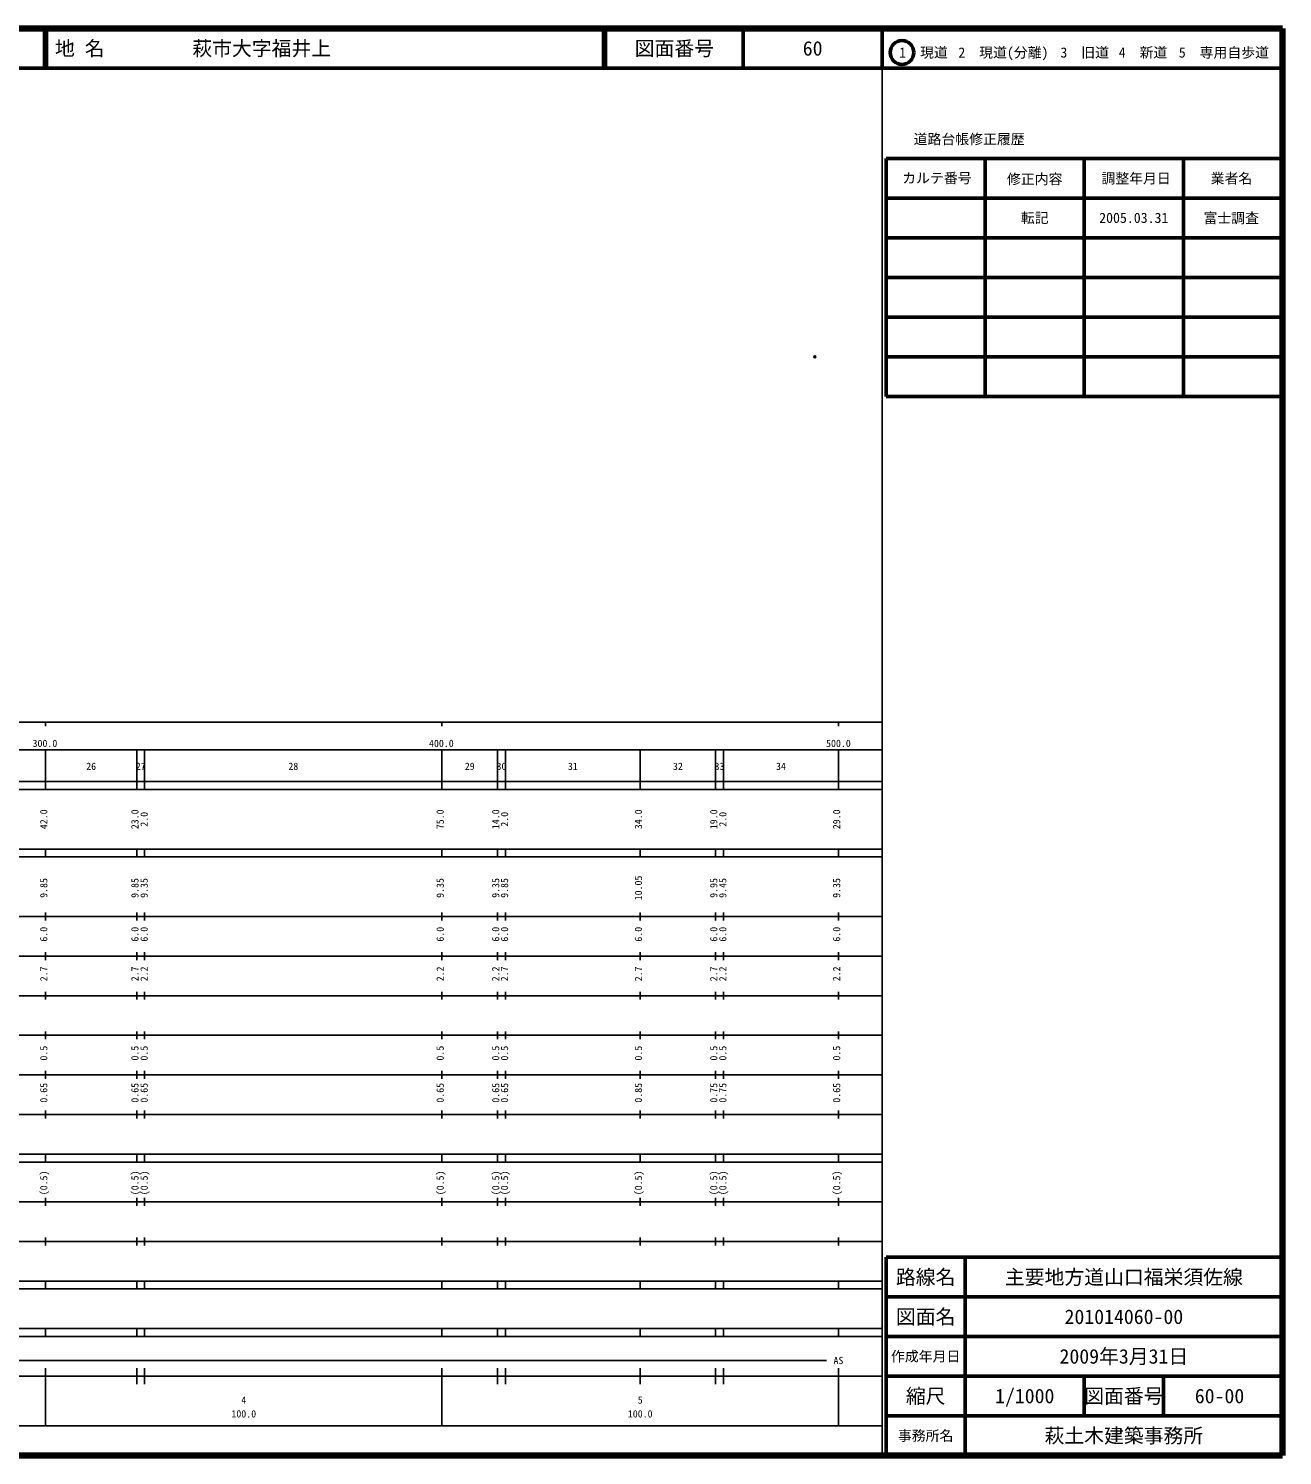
# Model space of a CAD drawing. Units: millimetres on the paper. Extents: x 40 to 680, y 20 to 380.
# Drawn here: x 363.7 to 680, y 20 to 380 of the extents above; entities that cross this region are included whole.
import ezdxf
from ezdxf.enums import TextEntityAlignment as Align

# ---------------------------------------------------------------- set-up
doc = ezdxf.new("R2010")
doc.units = ezdxf.units.MM
doc.header["$PDMODE"] = 32
doc.header["$PDSIZE"] = 0.5
doc.layers.add('M-OTRS', color=6, linetype='Continuous')
doc.layers.add('M-TTL-TXT', color=7, linetype='Continuous')
for name, color, linetype, lineweight in [('M-TTL', 2, 'Continuous', 140), ('M-TTL-BAND', 7, 'Continuous', 25), ('M-TTL-FRAM', 2, 'Continuous', 50), ('M-TTL-LINE', 7, 'Continuous', 50)]:
    doc.layers.add(name, color=color, linetype=linetype, lineweight=lineweight)
doc.styles.add('ＭＳ ゴシック', font='')
doc.styles.get('ＭＳ ゴシック').set_extended_font_data('MS Gothic')

msp = doc.modelspace()

# ---------------------------------------------------------------- linework, layer by layer
at = {"layer": 'M-OTRS'}
msp.add_point((562.05, 297.187), dxfattribs=at)
at = {"layer": 'M-TTL'}
for p, q in [((680, 380), (40, 380)), ((680, 20), (680, 380)), ((40, 20), (680, 20))]:
    msp.add_line(p, q, dxfattribs=at)
at = {"layer": 'M-TTL-BAND'}
for p, q in [((579, 20), (579, 370)), ((40, 205), (579, 205)), ((368, 205), (368, 204)), ((468, 205), (468, 204)), ((568, 205), (568, 204)), ((68, 198), (579, 198)), ((368, 188), (368, 198)), ((391, 188), (391, 198)), ((393, 188), (393, 198)), ((468, 188), (468, 198)), ((482, 188), (482, 198)), ((484, 188), (484, 198)), ((518, 188), (518, 198)), ((537, 188), (537, 198)), ((539, 188), (539, 198)), ((568, 188), (568, 198)), ((40, 190), (579, 190)), ((40, 188), (579, 188)), ((40, 173), (579, 173)), ((368, 171), (368, 173)), ((391, 171), (391, 173)), ((393, 171), (393, 173)), ((468, 171), (468, 173)), ((482, 171), (482, 173)), ((484, 171), (484, 173)), ((518, 171), (518, 173)), ((537, 171), (537, 173)), ((539, 171), (539, 173)), ((568, 171), (568, 173)), ((40, 171), (579, 171)), ((40, 156), (579, 156)), ((368, 155), (368, 157)), ((391, 155), (391, 157)), ((393, 155), (393, 157)), ((468, 155), (468, 157)), ((482, 155), (482, 157)), ((484, 155), (484, 157)), ((518, 155), (518, 157)), ((537, 155), (537, 157)), ((539, 155), (539, 157)), ((568, 155), (568, 157)), ((46, 146), (579, 146)), ((368, 145), (368, 147)), ((391, 145), (391, 147)), ((393, 145), (393, 147)), ((468, 145), (468, 147)), ((482, 145), (482, 147)), ((484, 145), (484, 147)), ((518, 145), (518, 147)), ((537, 145), (537, 147)), ((539, 145), (539, 147)), ((568, 145), (568, 147)), ((368, 135), (368, 137)), ((391, 135), (391, 137)), ((393, 135), (393, 137)), ((468, 135), (468, 137)), ((482, 135), (482, 137)), ((484, 135), (484, 137)), ((518, 135), (518, 137)), ((537, 135), (537, 137)), ((539, 135), (539, 137)), ((568, 135), (568, 137)), ((52, 136), (579, 136)), ((46, 126), (579, 126)), ((368, 125), (368, 127)), ((391, 125), (391, 127)), ((393, 125), (393, 127)), ((468, 125), (468, 127)), ((482, 125), (482, 127)), ((484, 125), (484, 127)), ((518, 125), (518, 127)), ((537, 125), (537, 127)), ((539, 125), (539, 127)), ((568, 125), (568, 127)), ((52, 116), (579, 116)), ((368, 115), (368, 117)), ((391, 115), (391, 117)), ((393, 115), (393, 117)), ((468, 115), (468, 117)), ((482, 115), (482, 117)), ((484, 115), (484, 117)), ((518, 115), (518, 117)), ((537, 115), (537, 117)), ((539, 115), (539, 117)), ((568, 115), (568, 117)), ((46, 106), (579, 106)), ((368, 105), (368, 107)), ((391, 105), (391, 107)), ((393, 105), (393, 107)), ((468, 105), (468, 107)), ((482, 105), (482, 107)), ((484, 105), (484, 107)), ((518, 105), (518, 107)), ((537, 105), (537, 107)), ((539, 105), (539, 107)), ((568, 105), (568, 107)), ((40, 96), (579, 96)), ((40, 94), (579, 94)), ((368, 94), (368, 96)), ((391, 94), (391, 96)), ((393, 94), (393, 96)), ((468, 94), (468, 96)), ((482, 94), (482, 96)), ((484, 94), (484, 96)), ((518, 94), (518, 96)), ((537, 94), (537, 96)), ((539, 94), (539, 96)), ((568, 94), (568, 96)), ((49, 84), (579, 84)), ((368, 83), (368, 85)), ((391, 83), (391, 85)), ((393, 83), (393, 85)), ((468, 83), (468, 85)), ((482, 83), (482, 85)), ((484, 83), (484, 85)), ((518, 83), (518, 85)), ((537, 83), (537, 85)), ((539, 83), (539, 85)), ((568, 83), (568, 85)), ((40, 74), (579, 74)), ((368, 73), (368, 75)), ((391, 73), (391, 75)), ((393, 73), (393, 75)), ((468, 73), (468, 75)), ((482, 73), (482, 75)), ((484, 73), (484, 75)), ((518, 73), (518, 75)), ((537, 73), (537, 75)), ((539, 73), (539, 75)), ((568, 73), (568, 75)), ((40, 64), (579, 64)), ((40, 62), (579, 62)), ((368, 62), (368, 64)), ((391, 62), (391, 64)), ((393, 62), (393, 64)), ((468, 62), (468, 64)), ((482, 62), (482, 64)), ((484, 62), (484, 64)), ((518, 62), (518, 64)), ((537, 62), (537, 64)), ((539, 62), (539, 64)), ((568, 62), (568, 64)), ((40, 52), (579, 52)), ((368, 50), (368, 52)), ((391, 50), (391, 52)), ((393, 50), (393, 52)), ((468, 50), (468, 52)), ((482, 50), (482, 52)), ((484, 50), (484, 52)), ((518, 50), (518, 52)), ((537, 50), (537, 52)), ((539, 50), (539, 52)), ((568, 50), (568, 52)), ((40, 50), (579, 50)), ((71, 44), (565, 44)), ((40, 40), (579, 40)), ((368, 27.5), (368, 42)), ((391, 38), (391, 42)), ((393, 38), (393, 42)), ((468, 27.5), (468, 42)), ((482, 38), (482, 42)), ((484, 38), (484, 42)), ((518, 38), (518, 42)), ((537, 38), (537, 42)), ((539, 38), (539, 42)), ((568, 27.5), (568, 42)), ((68, 27.5), (579, 27.5))]:
    msp.add_line(p, q, dxfattribs=at)
at = {"layer": 'M-TTL-FRAM'}
for p, q in [((580, 347.197), (580, 287.197)), ((580, 347.197), (680, 347.197)), ((580, 287.197), (680, 287.197)), ((680, 70), (580, 70)), ((580, 70), (580, 20))]:
    msp.add_line(p, q, dxfattribs=at)
at = {"layer": 'M-TTL-LINE'}
for p, q in [((367.75, 380), (367.75, 370)), ((368.25, 380), (368.25, 370)), ((508.747, 380), (508.747, 370)), ((509.247, 380), (509.247, 370)), ((543.997, 380), (543.997, 370)), ((579, 380), (579, 370)), ((40, 370), (680, 370)), ((605, 347.197), (605, 287.197)), ((630, 347.197), (630, 287.197)), ((655, 347.197), (655, 287.197)), ((580, 337.197), (680, 337.197)), ((580, 327.197), (680, 327.197)), ((580, 317.197), (680, 317.197)), ((580, 307.197), (680, 307.197)), ((580, 297.197), (680, 297.197)), ((600, 70), (600, 20)), ((680, 60), (580, 60)), ((680, 50), (580, 50)), ((680, 40), (580, 40)), ((630, 40), (630, 30)), ((650, 40), (650, 30)), ((680, 30), (580, 30))]:
    msp.add_line(p, q, dxfattribs=at)
msp.add_circle((584.031, 373.958), 3, dxfattribs=at)

# ---------------------------------------------------------------- texts
at = {"layer": 'M-TTL-BAND', "style": 'ＭＳ ゴシック'}
for s, p in [('300.0', (367.844, 198.195)), ('400.0', (467.844, 198.195)), ('500.0', (568, 198.195)), ('26', (379.5, 192.405)), ('27', (392, 192.405)), ('28', (430.5, 192.405)), ('29', (475, 192.405)), ('30', (483, 192.405)), ('31', (501, 192.405)), ('32', (527.5, 192.405)), ('33', (538, 192.405)), ('34', (553.5, 192.405)), ('AS', (568, 42.5)), ('4', (418, 32.523)), ('5', (518, 32.523)), ('100.0', (418, 29.033)), ('100.0', (518, 29.033))]:
    msp.add_text(s, height=1.833, dxfattribs=at).set_placement(p, align=Align.BOTTOM_CENTER)
for s, p in [('42.0', (369, 180.5)), ('23.0', (392, 180.5)), ('2.0', (394.325, 180.5)), ('75.0', (469, 180.5)), ('14.0', (483, 180.5)), ('2.0', (485.232, 180.5)), ('34.0', (519, 180.5)), ('19.0', (538, 180.5)), ('2.0', (540.29, 180.5)), ('29.0', (569, 180.5)), ('10.05', (519, 163.174)), ('9.85', (369, 163.174)), ('9.85', (392, 163.174)), ('9.35', (394.325, 163.174)), ('9.35', (469, 163.174)), ('9.35', (483, 163.174)), ('9.85', (485.232, 163.174)), ('9.95', (538, 163.174)), ('9.45', (540.29, 163.174)), ('9.35', (569, 163.174)), ('6.0', (369, 151.5)), ('6.0', (392, 151.5)), ('6.0', (394.325, 151.5)), ('6.0', (469, 151.5)), ('6.0', (483, 151.5)), ('6.0', (485.232, 151.5)), ('6.0', (519, 151.5)), ('6.0', (538, 151.5)), ('6.0', (540.29, 151.5)), ('6.0', (569, 151.5)), ('2.7', (369, 141.5)), ('2.7', (392, 141.5)), ('2.2', (394.325, 141.5)), ('2.2', (469, 141.5)), ('2.2', (483, 141.5)), ('2.7', (485.232, 141.5)), ('2.7', (519, 141.5)), ('2.7', (538, 141.5)), ('2.2', (540.29, 141.5)), ('2.2', (569, 141.5)), ('0.5', (369, 121.5)), ('0.5', (392, 121.5)), ('0.5', (394.325, 121.5)), ('0.5', (469, 121.5)), ('0.5', (483, 121.5)), ('0.5', (485.232, 121.5)), ('0.5', (519, 121.5)), ('0.5', (538, 121.5)), ('0.5', (540.29, 121.5)), ('0.5', (569, 121.5)), ('0.65', (369, 111.5)), ('0.65', (392, 111.5)), ('0.65', (394.325, 111.5)), ('0.65', (469, 111.5)), ('0.65', (483, 111.5)), ('0.65', (485.232, 111.5)), ('0.85', (519, 111.5)), ('0.75', (538, 111.5)), ('0.75', (540.29, 111.5)), ('0.65', (569, 111.5)), ('(0.5)', (369, 88.764)), ('(0.5)', (392, 88.764)), ('(0.5)', (394.325, 88.764)), ('(0.5)', (469, 88.764)), ('(0.5)', (483, 88.764)), ('(0.5)', (485.232, 88.764)), ('(0.5)', (519, 88.764)), ('(0.5)', (538, 88.764)), ('(0.5)', (540.29, 88.764)), ('(0.5)', (569, 88.764))]:
    msp.add_text(s, height=1.833, rotation=90, dxfattribs=at).set_placement(p, align=Align.BOTTOM_CENTER)
at = {"layer": 'M-TTL-TXT', "style": 'ＭＳ ゴシック'}
for s, p in [('地 名', (370.38, 375)), ('萩市大字福井上', (405.024, 375))]:
    msp.add_text(s, height=3.666, dxfattribs=at).set_placement(p, align=Align.MIDDLE_LEFT)
for s, height, p in [('図面番号', 3.666, (526.622, 375)), ('60', 3.666, (561.497, 375)), ('1\u3000現道', 2.566, (589.448, 373.958)), ('2\u3000現道(分離)', 2.566, (609.619, 373.958)), ('3\u3000旧道', 2.566, (630.121, 373.958)), ('4\u3000新道', 2.566, (644.824, 373.958)), ('5\u3000専用自歩道', 2.566, (665.228, 373.958)), ('道路台帳修正履歴', 2.566, (600.968, 352.113)), ('カルテ番号', 2.566, (592.839, 342.277)), ('修正内容', 2.566, (617.509, 342.023)), ('調整年月日', 2.566, (643.089, 342.197)), ('業者名', 2.566, (667.134, 342.197)), ('転記', 2.566, (617.5, 332.245)), ('2005.03.31', 2.566, (642.5, 332.245)), ('富士調査', 2.566, (667.077, 332.189)), ('路線名', 3.666, (590, 65)), ('路線名', 3.666, (590, 65)), ('主要地方道山口福栄須佐線', 3.666, (640, 65)), ('図面名', 3.666, (590, 55)), ('図面名', 3.666, (590, 55)), ('201014060-00', 3.666, (640, 55)), ('2009年3月31日', 3.666, (640, 45)), ('作成年月日', 2.566, (590, 45)), ('作成年月日', 2.566, (590, 45)), ('縮尺', 3.666, (590, 35)), ('縮尺', 3.666, (590, 35)), ('1/1000', 3.666, (615, 35)), ('図面番号', 3.666, (640, 35)), ('図面番号', 3.666, (640, 35)), ('60-00', 3.666, (664.125, 35)), ('事務所名', 2.566, (590, 25)), ('事務所名', 2.566, (590, 25)), ('萩土木建築事務所', 3.666, (640, 25))]:
    msp.add_text(s, height=height, dxfattribs=at).set_placement(p, align=Align.MIDDLE_CENTER)

doc.saveas('drawing.dxf')
